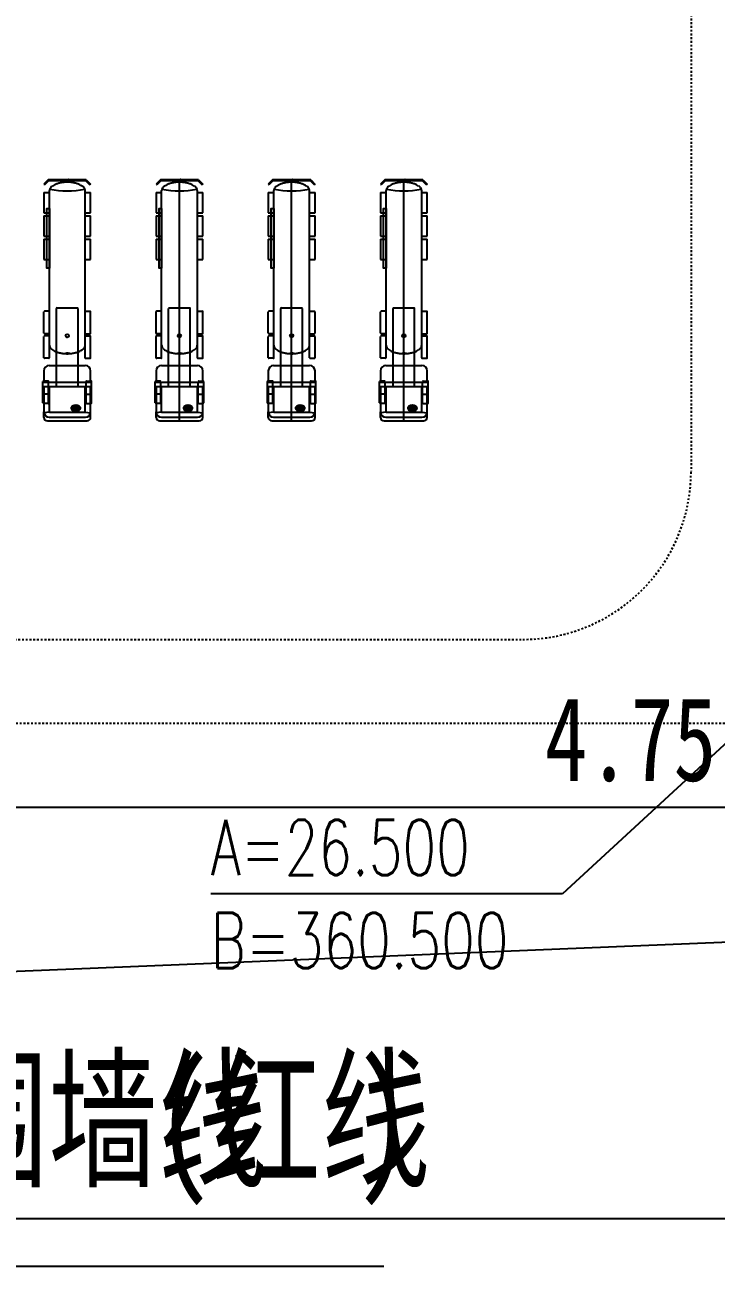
# Model space of a CAD drawing. Header units: metres. Extents: x -170 to 1091, y -90 to 504.
# Drawn here: x 321.9 to 358.8, y -2.5 to 63.9 of the extents above; entities that cross this region are included whole.
import ezdxf

# ---------------------------------------------------------------- set-up
doc = ezdxf.new("R2010")
doc.units = ezdxf.units.M
doc.linetypes.add('DASH', pattern=[0.35, 0.25, -0.1])
doc.linetypes.add('DOTE', pattern=[2.42, 2, -0.2, 0.02, -0.2])
for name, color, linetype in [('BODY', 1, 'CONTINUOUS'), ('DIM', 3, 'CONTINUOUS'), ('DIM_COOR', 3, 'CONTINUOUS'), ('DIM_LEAD', 3, 'CONTINUOUS'), ('DIM_SYMB', 3, 'CONTINUOUS'), ('DOTE', 1, 'DOTE'), ('PUB_TEXT', 7, 'CONTINUOUS'), ('road', 2, 'CONTINUOUS'), ('THIN', 7, 'CONTINUOUS'), ('基本标注', 4, 'CONTINUOUS'), ('方格网', 6, 'CONTINUOUS'), ('选址蓝线', 5, 'CONTINUOUS')]:
    doc.layers.add(name, color=color, linetype=linetype)
doc.styles.add('_TCH_DIM', font='SIMPLEX', dxfattribs={"bigfont": 'GBCBIG'})

# ---------------------------------------------------------------- blocks, each defined once
blk = doc.blocks.new('A$C57282EAF')
at = {"layer": 'DIM', "ltscale": 30}
blk.add_line((-402548, 462100), (-402538, 462100), dxfattribs=at)
at = {"layer": 'DIM', "color": 4, "linetype": 'Continuous', "ltscale": 30}
blk.add_arc((-402548, 465828), 4322, 257.52875, 282.47125, dxfattribs=at)
at = {"layer": 'THIN', "color": 4, "linetype": 'Continuous'}
for p, q in [((-403568, 462100), (-403795, 461873)), ((-403795, 461873), (-403762, 461839)), ((-403548, 462053), (-403762, 461839)), ((-402642, 462100), (-403568, 462100)), ((-401547, 462053), (-403548, 462053)), ((-402832, 462053), (-402832, 461948)), ((-402593, 462123), (-402593, 462055)), ((-402503, 462100), (-402593, 462100)), ((-402503, 462123), (-402503, 462055)), ((-401528, 462100), (-402459, 462100)), ((-402263, 462053), (-402263, 461948)), ((-401547, 462053), (-401334, 461839)), ((-401528, 462100), (-401301, 461873)), ((-401301, 461873), (-401334, 461839)), ((-403795, 461416), (-403795, 460333)), ((-403795, 461416), (-403500, 461416)), ((-403499, 453315), (-403499, 461520)), ((-401591, 453315), (-401591, 461520)), ((-401591, 461416), (-401296, 461416)), ((-401296, 460333), (-401296, 461416)), ((-403795, 460333), (-403500, 460333)), ((-403795, 460166), (-403500, 460166)), ((-403795, 460166), (-403795, 459083)), ((-401591, 460333), (-401296, 460333)), ((-401591, 460166), (-401296, 460166)), ((-401296, 459083), (-401296, 460166)), ((-403795, 459083), (-403500, 459083)), ((-401591, 459083), (-401296, 459083)), ((-403795, 458916), (-403795, 457833)), ((-403795, 458916), (-403500, 458916)), ((-401591, 458916), (-401296, 458916)), ((-401296, 457833), (-401296, 458916)), ((-403795, 457833), (-403500, 457833)), ((-403511, 457946), (-403500, 457946)), ((-401596, 457946), (-401585, 457946)), ((-401591, 457833), (-401296, 457833)), ((-403530, 455065), (-403765, 455065)), ((-403126, 451035), (-403126, 455215)), ((-403096, 455245), (-402001, 455245)), ((-401971, 451035), (-401971, 455215)), ((-401561, 455065), (-401326, 455065)), ((-403795, 453895), (-403795, 455035)), ((-403500, 453895), (-403500, 455035)), ((-401591, 453895), (-401591, 455035)), ((-401296, 453895), (-401296, 455035)), ((-403795, 452580), (-403795, 453720)), ((-403530, 453865), (-403765, 453865)), ((-403530, 453750), (-403765, 453750)), ((-403500, 452580), (-403500, 453720)), ((-401591, 452580), (-401591, 453720)), ((-401561, 453865), (-401326, 453865)), ((-401561, 453750), (-401326, 453750)), ((-401296, 452580), (-401296, 453720)), ((-403530, 452550), (-403765, 452550)), ((-402734, 452808), (-402548, 452800)), ((-402405, 452800), (-402644, 452800)), ((-402545, 452876), (-402545, 452728)), ((-401561, 452550), (-401326, 452550)), ((-403795, 451895), (-403795, 451269)), ((-403512, 452163), (-401585, 452163)), ((-401296, 451269), (-401296, 451879)), ((-403845, 450161), (-403845, 451301)), ((-403580, 451331), (-403815, 451331)), ((-403795, 451269), (-401301, 451269)), ((-403550, 450161), (-403550, 451301)), ((-401541, 450161), (-401541, 451301)), ((-401511, 451331), (-401276, 451331)), ((-401246, 450161), (-401246, 451301)), ((-403795, 451035), (-401301, 451035)), ((-403795, 451035), (-403795, 449679)), ((-403500, 450625), (-403795, 450625)), ((-403500, 449658), (-403500, 451035)), ((-401591, 449658), (-401591, 451035)), ((-401591, 450625), (-401296, 450625)), ((-401296, 449679), (-401296, 451035)), ((-403580, 450131), (-403815, 450131)), ((-402143, 449909), (-402252, 449984)), ((-402117, 449925), (-402199, 450004)), ((-402103, 449838), (-402103, 449747)), ((-402080, 449838), (-402080, 449747)), ((-402063, 449925), (-401981, 450004)), ((-402036, 449909), (-401928, 449984)), ((-401511, 450131), (-401276, 450131)), ((-403795, 449389), (-403795, 449679)), ((-403500, 449658), (-403785, 449639)), ((-403606, 449200), (-401490, 449200)), ((-403511, 449395), (-401585, 449395)), ((-403500, 449658), (-401596, 449658)), ((-401591, 449658), (-401306, 449639)), ((-401296, 449389), (-401296, 449658))]:
    blk.add_line(p, q, dxfattribs=at)
at = {"layer": 'THIN', "linetype": 'Continuous'}
for p, q in [((-402618, 462123), (-402618, 462077)), ((-402618, 462123), (-402593, 462123)), ((-402618, 462077), (-402593, 462077)), ((-402486, 462037), (-402609, 462037)), ((-402594, 462019), (-402594, 461969)), ((-402503, 462101), (-402504, 462100)), ((-402478, 462123), (-402503, 462123)), ((-402478, 462077), (-402503, 462077)), ((-402501, 462019), (-402501, 461969)), ((-402478, 462077), (-402478, 462123))]:
    blk.add_line(p, q, dxfattribs=at)
at = {"layer": 'THIN', "color": 4, "linetype": 'Continuous'}
blk.add_circle((-402548, 453755), 91.1, dxfattribs=at)
for centre, radius, start, end in [((-403196, 461483), 312, 137.94745, 156.3953), ((-403056, 461359), 499, 124.5927, 138.08064), ((-402891, 461123), 786, 114.83382, 124.78497), ((-402737, 460799), 1145, 107.22959, 114.97078), ((-402626, 460447), 1515, 100.89726, 107.31751), ((-402566, 460147), 1820, 95.27845, 100.95618), ((-402549, 459974), 1994, 89.97989, 95.32298), ((-402547, 459974), 1994, 84.67702, 90.02011), ((-402530, 460147), 1820, 79.04383, 84.72155), ((-402470, 460447), 1515, 72.68249, 79.10274), ((-402358, 460799), 1145, 65.02922, 72.77041), ((-402205, 461123), 786, 55.21503, 65.16618), ((-402035, 461359), 499, 41.91936, 55.4073), ((-401895, 461483), 312, 23.60469, 42.05254), ((-403275, 461519), 224, 156.70372, 179.63453), ((-401816, 461519), 224, 0.36547, 23.29628), ((-403765, 455035), 30, 90, 180), ((-403530, 455035), 30, 0, 90), ((-403096, 455215), 30, 90, 180), ((-402001, 455215), 30, 0, 90), ((-401561, 455035), 30, 90, 180), ((-401326, 455035), 30, 0, 90), ((-403765, 453895), 30, 180, 270), ((-403765, 453720), 30, 90, 180), ((-403530, 453895), 30, 270, 0), ((-403530, 453720), 30, 0, 90), ((-401561, 453895), 30, 180, 270), ((-401561, 453720), 30, 90, 180), ((-401326, 453895), 30, 270, 0), ((-401326, 453720), 30, 0, 90), ((-403275, 453249), 224, 180.36547, 203.29628), ((-403196, 453285), 312, 203.6047, 222.05255), ((-403056, 453409), 499, 221.91936, 235.4073), ((-402035, 453409), 499, 304.5927, 318.08064), ((-401895, 453285), 312, 317.94746, 336.39531), ((-401816, 453249), 224, 336.70372, 359.63453), ((-403765, 452580), 30, 180, 270), ((-403530, 452580), 30, 270, 0), ((-402891, 453644), 786, 235.21503, 245.16618), ((-402737, 453969), 1145, 245.02922, 252.77041), ((-402626, 454321), 1515, 252.68249, 259.10274), ((-402566, 454621), 1820, 259.04382, 264.72155), ((-402547, 454793), 1994, 269.97989, 275.32298), ((-402530, 454621), 1820, 275.27845, 280.95617), ((-402470, 454321), 1515, 280.89726, 287.31751), ((-402358, 453969), 1145, 287.22959, 294.97078), ((-402205, 453644), 786, 294.83382, 304.78497), ((-401561, 452580), 30, 180, 270), ((-401326, 452580), 30, 270, 0), ((-403512, 451879), 284, 90, 180), ((-401580, 451879), 284, 0, 90), ((-403815, 451301), 30, 90, 180), ((-403580, 451301), 30, 0, 90), ((-401511, 451301), 30, 90, 180), ((-401276, 451301), 30, 0, 90), ((-403815, 450161), 30, 180, 270), ((-403580, 450161), 30, 270, 0), ((-401511, 450161), 30, 180, 270), ((-401276, 450161), 30, 270, 0), ((-403511, 449679), 284, 180, 270), ((-403606, 449390), 189, 180, 270), ((-401580, 449679), 284, 270, 0), ((-401485, 449390), 189, 270, 0)]:
    blk.add_arc(centre, radius, start, end, dxfattribs=at)
at = {"layer": 'THIN', "linetype": 'Continuous'}
blk.add_3dface([(-402609, 462055), (-402609, 462019), (-402486, 462019), (-402486, 462055)], dxfattribs=at)
at = {"layer": 'THIN', "color": 4, "linetype": 'Continuous'}
for points in [[(-403500, 460565, 220), (-403500, 457376, 220), (-403634, 457376, 220), (-403634, 460565, 220)], [(-402337, 449884, 220), (-401842, 449884, 220), (-401847, 449913, 220), (-402333, 449913, 220)], [(-402337, 449884, 220), (-401842, 449884, 220), (-401842, 449884, 220), (-402337, 449884, 220)], [(-402333, 449854, 220), (-401847, 449854, 220), (-401842, 449884, 220), (-402337, 449884, 220)], [(-402333, 449913, 220), (-401847, 449913, 220), (-401861, 449941, 220), (-402319, 449941, 220)], [(-402333, 449913, 220), (-401847, 449913, 220), (-401847, 449913, 220), (-402333, 449913, 220)], [(-402319, 449826, 220), (-401861, 449826, 220), (-401847, 449854, 220), (-402333, 449854, 220)], [(-402333, 449854, 220), (-401847, 449854, 220), (-401847, 449854, 220), (-402333, 449854, 220)], [(-402324, 449884, 220), (-401856, 449884, 220), (-401860, 449910, 220), (-402319, 449910, 220)], [(-402324, 449884, 220), (-401856, 449884, 220), (-401856, 449884, 220), (-402324, 449884, 220)], [(-402319, 449857, 220), (-401860, 449857, 220), (-401856, 449884, 220), (-402324, 449884, 220)], [(-402319, 449941, 220), (-401861, 449941, 220), (-401884, 449967, 220), (-402296, 449967, 220)], [(-402319, 449941, 220), (-401861, 449941, 220), (-401861, 449941, 220), (-402319, 449941, 220)], [(-402319, 449910, 220), (-401860, 449910, 220), (-401874, 449936, 220), (-402306, 449936, 220)], [(-402319, 449910, 220), (-401860, 449910, 220), (-401860, 449910, 220), (-402319, 449910, 220)], [(-402319, 449857, 220), (-401860, 449857, 220), (-401860, 449857, 220), (-402319, 449857, 220)], [(-402306, 449831, 220), (-401874, 449831, 220), (-401860, 449857, 220), (-402319, 449857, 220)], [(-402319, 449826, 220), (-401861, 449826, 220), (-401861, 449826, 220), (-402319, 449826, 220)], [(-402296, 449800, 220), (-401884, 449800, 220), (-401861, 449826, 220), (-402319, 449826, 220)], [(-402306, 449936, 220), (-401874, 449936, 220), (-401895, 449960, 220), (-402284, 449960, 220)], [(-402306, 449936, 220), (-401874, 449936, 220), (-401874, 449936, 220), (-402306, 449936, 220)], [(-402284, 449808, 220), (-401895, 449808, 220), (-401874, 449831, 220), (-402306, 449831, 220)], [(-402306, 449831, 220), (-401874, 449831, 220), (-401874, 449831, 220), (-402306, 449831, 220)], [(-402296, 449967, 220), (-401884, 449967, 220), (-401915, 449990, 220), (-402265, 449990, 220)], [(-402296, 449967, 220), (-401884, 449967, 220), (-401884, 449967, 220), (-402296, 449967, 220)], [(-402296, 449800, 220), (-401884, 449800, 220), (-401884, 449800, 220), (-402296, 449800, 220)], [(-402265, 449777, 220), (-401915, 449777, 220), (-401884, 449800, 220), (-402296, 449800, 220)], [(-402284, 449960, 220), (-401895, 449960, 220), (-401924, 449980, 220), (-402255, 449980, 220)], [(-402284, 449960, 220), (-401895, 449960, 220), (-401895, 449960, 220), (-402284, 449960, 220)], [(-402284, 449808, 220), (-401895, 449808, 220), (-401895, 449808, 220), (-402284, 449808, 220)], [(-402255, 449787, 220), (-401924, 449787, 220), (-401895, 449808, 220), (-402284, 449808, 220)], [(-402265, 449990, 220), (-401915, 449990, 220), (-401952, 450009, 220), (-402227, 450009, 220)], [(-402265, 449990, 220), (-401915, 449990, 220), (-401915, 449990, 220), (-402265, 449990, 220)], [(-402265, 449777, 220), (-401915, 449777, 220), (-401915, 449777, 220), (-402265, 449777, 220)], [(-402227, 449758, 220), (-401952, 449758, 220), (-401915, 449777, 220), (-402265, 449777, 220)], [(-402255, 449980, 220), (-401924, 449980, 220), (-401960, 449997, 220), (-402220, 449997, 220)], [(-402255, 449980, 220), (-401924, 449980, 220), (-401924, 449980, 220), (-402255, 449980, 220)], [(-402255, 449787, 220), (-401924, 449787, 220), (-401924, 449787, 220), (-402255, 449787, 220)], [(-402220, 449770, 220), (-401960, 449770, 220), (-401924, 449787, 220), (-402255, 449787, 220)], [(-402227, 450009, 220), (-401952, 450009, 220), (-401995, 450023, 220), (-402185, 450023, 220)], [(-402227, 450009, 220), (-401952, 450009, 220), (-401952, 450009, 220), (-402227, 450009, 220)], [(-402227, 449758, 220), (-401952, 449758, 220), (-401952, 449758, 220), (-402227, 449758, 220)], [(-402185, 449744, 220), (-401995, 449744, 220), (-401952, 449758, 220), (-402227, 449758, 220)], [(-402220, 449997, 220), (-401960, 449997, 220), (-402000, 450010, 220), (-402179, 450010, 220)], [(-402220, 449997, 220), (-401960, 449997, 220), (-401960, 449997, 220), (-402220, 449997, 220)], [(-402220, 449770, 220), (-401960, 449770, 220), (-401960, 449770, 220), (-402220, 449770, 220)], [(-402179, 449757, 220), (-402000, 449757, 220), (-401960, 449770, 220), (-402220, 449770, 220)], [(-402185, 450023, 220), (-401995, 450023, 220), (-402041, 450031, 220), (-402138, 450031, 220)], [(-402185, 450023, 220), (-401995, 450023, 220), (-401995, 450023, 220), (-402185, 450023, 220)], [(-402185, 449744, 220), (-401995, 449744, 220), (-401995, 449744, 220), (-402185, 449744, 220)], [(-402138, 449736, 220), (-402041, 449736, 220), (-401995, 449744, 220), (-402185, 449744, 220)], [(-402179, 450010, 220), (-402000, 450010, 220), (-402044, 450018, 220), (-402135, 450018, 220)], [(-402179, 450010, 220), (-402000, 450010, 220), (-402000, 450010, 220), (-402179, 450010, 220)], [(-402179, 449757, 220), (-402000, 449757, 220), (-402000, 449757, 220), (-402179, 449757, 220)], [(-402135, 449749, 220), (-402044, 449749, 220), (-402000, 449757, 220), (-402179, 449757, 220)], [(-402153, 449884, 220), (-402026, 449884, 220), (-402028, 449892, 220), (-402152, 449892, 220)], [(-402153, 449884, 220), (-402026, 449884, 220), (-402026, 449884, 220), (-402153, 449884, 220)], [(-402152, 449875, 220), (-402028, 449875, 220), (-402026, 449884, 220), (-402153, 449884, 220)], [(-402152, 449892, 220), (-402028, 449892, 220), (-402031, 449901, 220), (-402148, 449901, 220)], [(-402152, 449892, 220), (-402028, 449892, 220), (-402028, 449892, 220), (-402152, 449892, 220)], [(-402152, 449875, 220), (-402028, 449875, 220), (-402028, 449875, 220), (-402152, 449875, 220)], [(-402148, 449866, 220), (-402031, 449866, 220), (-402028, 449875, 220), (-402152, 449875, 220)], [(-402148, 449901, 220), (-402031, 449901, 220), (-402037, 449909, 220), (-402142, 449909, 220)], [(-402148, 449901, 220), (-402031, 449901, 220), (-402031, 449901, 220), (-402148, 449901, 220)], [(-402148, 449866, 220), (-402031, 449866, 220), (-402031, 449866, 220), (-402148, 449866, 220)], [(-402142, 449858, 220), (-402037, 449858, 220), (-402031, 449866, 220), (-402148, 449866, 220)], [(-402142, 449909, 220), (-402037, 449909, 220), (-402045, 449916, 220), (-402134, 449916, 220)], [(-402142, 449909, 220), (-402037, 449909, 220), (-402037, 449909, 220), (-402142, 449909, 220)], [(-402142, 449858, 220), (-402037, 449858, 220), (-402037, 449858, 220), (-402142, 449858, 220)], [(-402134, 449851, 220), (-402045, 449851, 220), (-402037, 449858, 220), (-402142, 449858, 220)], [(-402138, 450031, 220), (-402041, 450031, 220), (-402090, 450034, 220)], [(-402138, 450031, 220), (-402041, 450031, 220), (-402041, 450031, 220), (-402138, 450031, 220)], [(-402138, 449736, 220), (-402041, 449736, 220), (-402041, 449736, 220), (-402138, 449736, 220)], [(-402090, 449733, 220), (-402090, 449733, 220), (-402041, 449736, 220), (-402138, 449736, 220)], [(-402135, 450018, 220), (-402044, 450018, 220), (-402090, 450020, 220)], [(-402135, 450018, 220), (-402044, 450018, 220), (-402044, 450018, 220), (-402135, 450018, 220)], [(-402135, 449749, 220), (-402044, 449749, 220), (-402044, 449749, 220), (-402135, 449749, 220)], [(-402090, 449747, 220), (-402090, 449747, 220), (-402044, 449749, 220), (-402135, 449749, 220)], [(-402134, 449916, 220), (-402045, 449916, 220), (-402055, 449921, 220), (-402125, 449921, 220)], [(-402134, 449916, 220), (-402045, 449916, 220), (-402045, 449916, 220), (-402134, 449916, 220)], [(-402134, 449851, 220), (-402045, 449851, 220), (-402045, 449851, 220), (-402134, 449851, 220)], [(-402125, 449846, 220), (-402055, 449846, 220), (-402045, 449851, 220), (-402134, 449851, 220)], [(-402125, 449921, 220), (-402055, 449921, 220), (-402065, 449926, 220), (-402114, 449926, 220)], [(-402125, 449921, 220), (-402055, 449921, 220), (-402055, 449921, 220), (-402125, 449921, 220)], [(-402125, 449846, 220), (-402055, 449846, 220), (-402055, 449846, 220), (-402125, 449846, 220)], [(-402114, 449841, 220), (-402065, 449841, 220), (-402055, 449846, 220), (-402125, 449846, 220)], [(-402114, 449926, 220), (-402065, 449926, 220), (-402077, 449928, 220), (-402102, 449928, 220)], [(-402114, 449926, 220), (-402065, 449926, 220), (-402065, 449926, 220), (-402114, 449926, 220)], [(-402114, 449841, 220), (-402065, 449841, 220), (-402065, 449841, 220), (-402114, 449841, 220)], [(-402102, 449839, 220), (-402077, 449839, 220), (-402065, 449841, 220), (-402114, 449841, 220)], [(-402102, 449928, 220), (-402077, 449928, 220), (-402090, 449929, 220)], [(-402102, 449928, 220), (-402077, 449928, 220), (-402077, 449928, 220), (-402102, 449928, 220)], [(-402102, 449839, 220), (-402077, 449839, 220), (-402077, 449839, 220), (-402102, 449839, 220)], [(-402090, 449838, 220), (-402090, 449838, 220), (-402077, 449839, 220), (-402102, 449839, 220)]]:
    blk.add_3dface(points, dxfattribs=at)

msp = doc.modelspace()

# ---------------------------------------------------------------- linework, layer by layer
at = {"linetype": 'DASH', "ltscale": 0.01}
for p, q in [((357.5, 68.429), (357.5, 40)), ((297.12, 31), (348.5, 31))]:
    msp.add_line(p, q, dxfattribs=at)
msp.add_arc((348.5, 40), 9, 270, 0, dxfattribs=at)
at = {"layer": 'DIM_COOR', "color": 3, "linetype": 'Continuous'}
for p, q in [((360.5, 26.5), (350.618, 17.379)), ((350.618, 17.379), (331.808, 17.379))]:
    msp.add_line(p, q, dxfattribs=at)
at = {"layer": 'DIM_LEAD', "linetype": 'Continuous'}
msp.add_line((300.47, -2.537), (341.064, -2.537), dxfattribs=at)
at = {"layer": 'DIM_SYMB', "linetype": 'Continuous'}
msp.add_lwpolyline([(348.787, 50.855, 0, 0, 0), (348.787, 47.455, 0.4, 0, 0), (348.787, 45.955, 0, 0, 0)], format="xyseb", dxfattribs=at)
at = {"layer": 'DOTE', "ltscale": 0.01}
msp.add_line((489.5, 26.5), (-2.5, 26.5), dxfattribs=at)
at = {"layer": 'road', "linetype": 'Continuous'}
msp.add_line((495.5, 22), (-8.5, 22), dxfattribs=at)
at = {"layer": '基本标注', "ltscale": 0.01}
for p, q in [((330.138, 42.697), (330.138, 55.597)), ((336.138, 42.697), (336.138, 55.597)), ((342.138, 42.697), (342.138, 55.597))]:
    msp.add_line(p, q, dxfattribs=at)
at = {"layer": '方格网', "color": 6, "linetype": 'Continuous'}
msp.add_line((850.549, 0), (-76.882, 0), dxfattribs=at)
at = {"layer": '选址蓝线', "color": 5, "linetype": 'Continuous', "flags": 128}
msp.add_lwpolyline([(26.19, 286.223), (23.568, 434.448), (400.995, 434.458), (410.7, 16.914), (0, 0), (-0.94, 285.187)], close=True, dxfattribs=at)

# ---------------------------------------------------------------- block references
at = {"layer": 'BODY', "xscale": 0.001, "yscale": 0.001, "zscale": 0.001}
for p in [(726.686, -406.503), (732.686, -406.503), (738.686, -406.503), (744.686, -406.503)]:
    msp.add_blockref('A$C57282EAF', p, dxfattribs=at)

# ---------------------------------------------------------------- texts
at = {"layer": 'PUB_TEXT', "linetype": 'Continuous', "width": 0.75}
for s, height, p in [('4.75', 4.5, (349.669, 23.431)), ('围墙线', 6, (317.278, 2.321)), ('(', 6, (328.85, 2.321)), ('红线', 6, (331.85, 2.321)), (')', 6, (339.564, 2.321))]:
    msp.add_text(s, height=height, dxfattribs=at).set_placement(p)
at = {"layer": 'PUB_TEXT', "linetype": 'Continuous', "style": '_TCH_DIM', "width": 0.705882}
for s, p in [('A=26.500', (331.808, 18.38)), ('B=360.500', (331.808, 13.403))]:
    msp.add_text(s, height=2.975, dxfattribs=at).set_placement(p)

doc.saveas('drawing.dxf')
